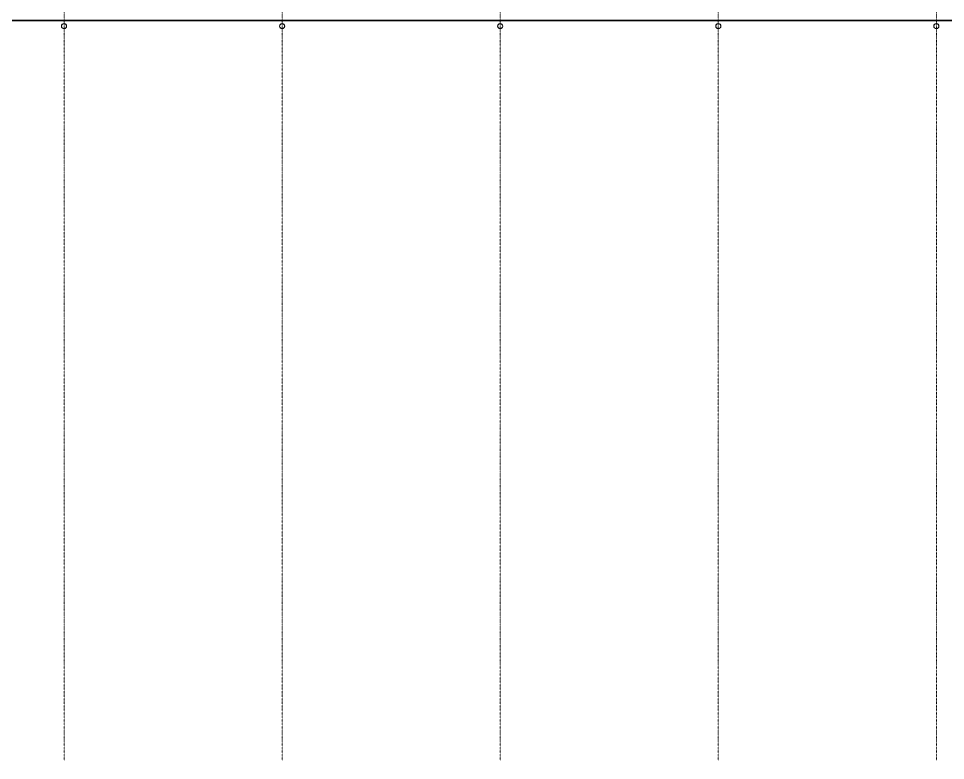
# Model space of a CAD drawing. Extents: x -32000 to 363140, y -29000 to 144266.
# Drawn here: x 199847 to 235550, y -29000 to -408 of the extents above; entities that cross this region are included whole.
import ezdxf

# ---------------------------------------------------------------- set-up
doc = ezdxf.new("R2010")
doc.units = 0
doc.header["$LTSCALE"] = 10
doc.linetypes.add('H12PL25$0$JJP_三點線', pattern=[0.9, 0.3, -0.15, 0, -0.15, 0, -0.15, 0, -0.15])
for name, color, linetype in [('H12PL25$0$A-OBJE-MEP', 252, 'Continuous'), ('H12PL25$0$A-WALL-EX', 252, 'Continuous'), ('H12PL25$0$S-GRID', 252, 'Continuous')]:
    doc.layers.add(name, color=color, linetype=linetype)

# ---------------------------------------------------------------- blocks, each defined once
blk = doc.blocks.new('H12PL25')
at = {"layer": 'H12PL25$0$A-OBJE-MEP', "lineweight": 0, "flags": 128}
for points in [[(201695, -700, 1), (201505, -700, 1)], [(210095, -700, 1), (209905, -700, 1)], [(218495, -700, 1), (218305, -700, 1)], [(226895, -700, 1), (226705, -700, 1)], [(235295, -700, 1), (235105, -700, 1)]]:
    blk.add_lwpolyline(points, format="xyb", close=True, dxfattribs=at)
at = {"layer": 'H12PL25$0$A-OBJE-MEP', "lineweight": 0}
for centre in [(201600, -700), (210000, -700), (218400, -700), (226800, -700), (235200, -700)]:
    blk.add_circle(centre, 100, dxfattribs=at)
at = {"layer": 'H12PL25$0$A-WALL-EX', "lineweight": 0}
blk.add_line((243100, -465), (185050, -465), dxfattribs=at)
at = {"layer": 'H12PL25$0$A-WALL-EX', "lineweight": 0, "flags": 128}
blk.add_lwpolyline([(185050, -500), (243100, -500)], dxfattribs=at)
blk.add_lwpolyline([(185050, -500), (243100, -500)], dxfattribs=at)
blk.add_lwpolyline([(185050, -500), (243100, -500)], dxfattribs=at)
blk.add_lwpolyline([(185050, -500), (243100, -500)], dxfattribs=at)
at = {"layer": 'H12PL25$0$S-GRID', "linetype": 'H12PL25$0$JJP_三點線', "lineweight": 0}
for p, q in [((201600, 128250), (201600, -28000)), ((210000, 128250), (210000, -28000)), ((218400, 128250), (218400, -28000)), ((226800, 128250), (226800, -28000)), ((235200, 128250), (235200, -28000)), ((201600, -28000), (201600, -29000)), ((210000, -28000), (210000, -29000)), ((218400, -28000), (218400, -29000)), ((226800, -28000), (226800, -29000)), ((235200, -28000), (235200, -29000))]:
    blk.add_line(p, q, dxfattribs=at)

msp = doc.modelspace()

# ---------------------------------------------------------------- block references
msp.add_blockref('H12PL25', (0, 0))

doc.saveas('drawing.dxf')
